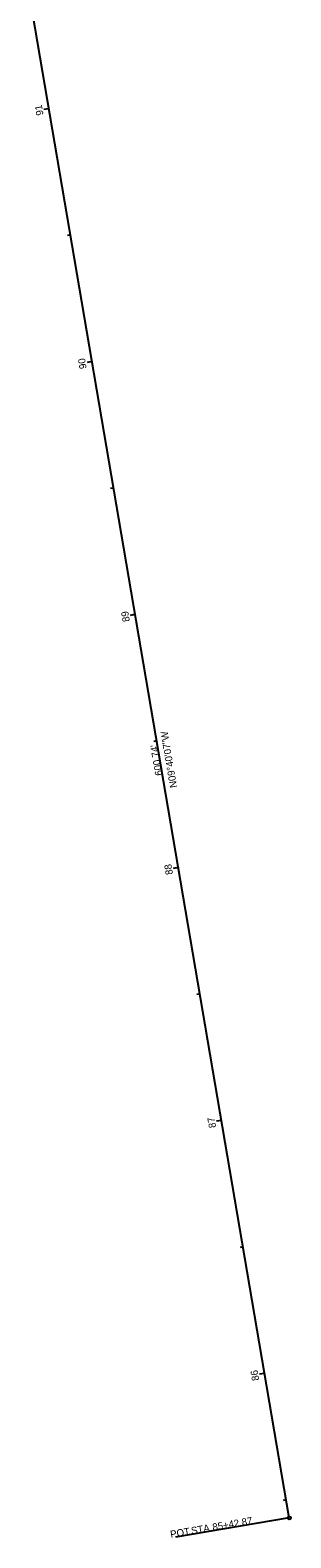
# Model space of a CAD drawing. Extents: x 1564391 to 1564539, y 631662 to 634019.
# Drawn here: x 1564437 to 1564539, y 631662 to 632250 of the extents above; entities that cross this region are included whole.
import ezdxf

# ---------------------------------------------------------------- set-up
doc = ezdxf.new("R2010")
doc.units = 0
for name, color, linetype in [('RW_X_Esmt_SH', 7, 'Continuous'), ('SV_P_Control_Cells_Set', 7, 'Continuous'), ('SV_X_LiDAR_Check_Spots', 7, 'Continuous'), ('SV_X_Mon_Cells_Found', 7, 'Continuous'), ('SV_X_Random_Point', 7, 'Continuous'), ('SV_X_Shot_Marker', 7, 'Continuous')]:
    doc.layers.add(name, color=color, linetype=linetype)

msp = doc.modelspace()

# ---------------------------------------------------------------- linework, layer by layer
at = {"layer": 'RW_X_Esmt_SH'}
msp.add_line((1564538.18, 631669.72), (1564437.28, 632261.92), dxfattribs=at)
at = {"layer": 'SV_X_LiDAR_Check_Spots'}
for p, q in [((1564444.61, 632218.93), (1564442.64, 632218.6)), ((1564453, 632169.64), (1564451.82, 632169.44)), ((1564461.4, 632120.35), (1564459.43, 632120.02)), ((1564469.8, 632071.06), (1564468.62, 632070.86)), ((1564478.2, 632021.77), (1564476.23, 632021.44)), ((1564486.59, 631972.48), (1564485.41, 631972.28)), ((1564494.99, 631923.19), (1564493.02, 631922.86)), ((1564503.39, 631873.9), (1564502.21, 631873.7)), ((1564511.79, 631824.61), (1564509.82, 631824.28)), ((1564520.19, 631775.32), (1564519, 631775.12)), ((1564528.58, 631726.03), (1564526.61, 631725.7)), ((1564536.98, 631676.75), (1564535.8, 631676.54))]:
    msp.add_line(p, q, dxfattribs=at)
at = {"layer": 'SV_X_Mon_Cells_Found'}
msp.add_line((1564538.18, 631669.72), (1564437.28, 632261.92), dxfattribs=at)
msp.add_line((1564538.18, 631669.72), (1564437.28, 632261.92), dxfattribs=at)
at = {"layer": 'SV_X_Shot_Marker'}
msp.add_line((1564538.18, 631669.72), (1564493.82, 631662.16), dxfattribs=at)
msp.add_circle((1564538.18, 631669.72), 0.6, dxfattribs=at)

# ---------------------------------------------------------------- texts
at = {"layer": 'SV_P_Control_Cells_Set'}
msp.add_text('N09°40\'07"W', height=2.8, rotation=99.66875, dxfattribs=at).set_placement((1564494.53, 631954.49))
at = {"layer": 'SV_X_LiDAR_Check_Spots'}
for s, p in [('91', (1564442.48, 632216.51)), ('90', (1564459.31, 632117.74)), ('89', (1564476.1, 632019.18)), ('88', (1564492.9, 631920.59)), ('87', (1564509.71, 631821.93)), ('86', (1564526.49, 631723.41))]:
    msp.add_text(s, height=2.8, rotation=99.66875, dxfattribs=at).set_placement(p)
at = {"layer": 'SV_X_Random_Point'}
msp.add_text("600.74'", height=2.8, rotation=99.66875, dxfattribs=at).set_placement((1564488.81, 631959.23))
at = {"layer": 'SV_X_Shot_Marker'}
for s, p in [('85+42.87', (1564508.5, 631664.7)), ('POT', (1564492.08, 631661.91)), (' STA. ', (1564499.18, 631663.12))]:
    msp.add_text(s, height=2.8, rotation=9.66875, dxfattribs=at).set_placement(p)

doc.saveas('drawing.dxf')
